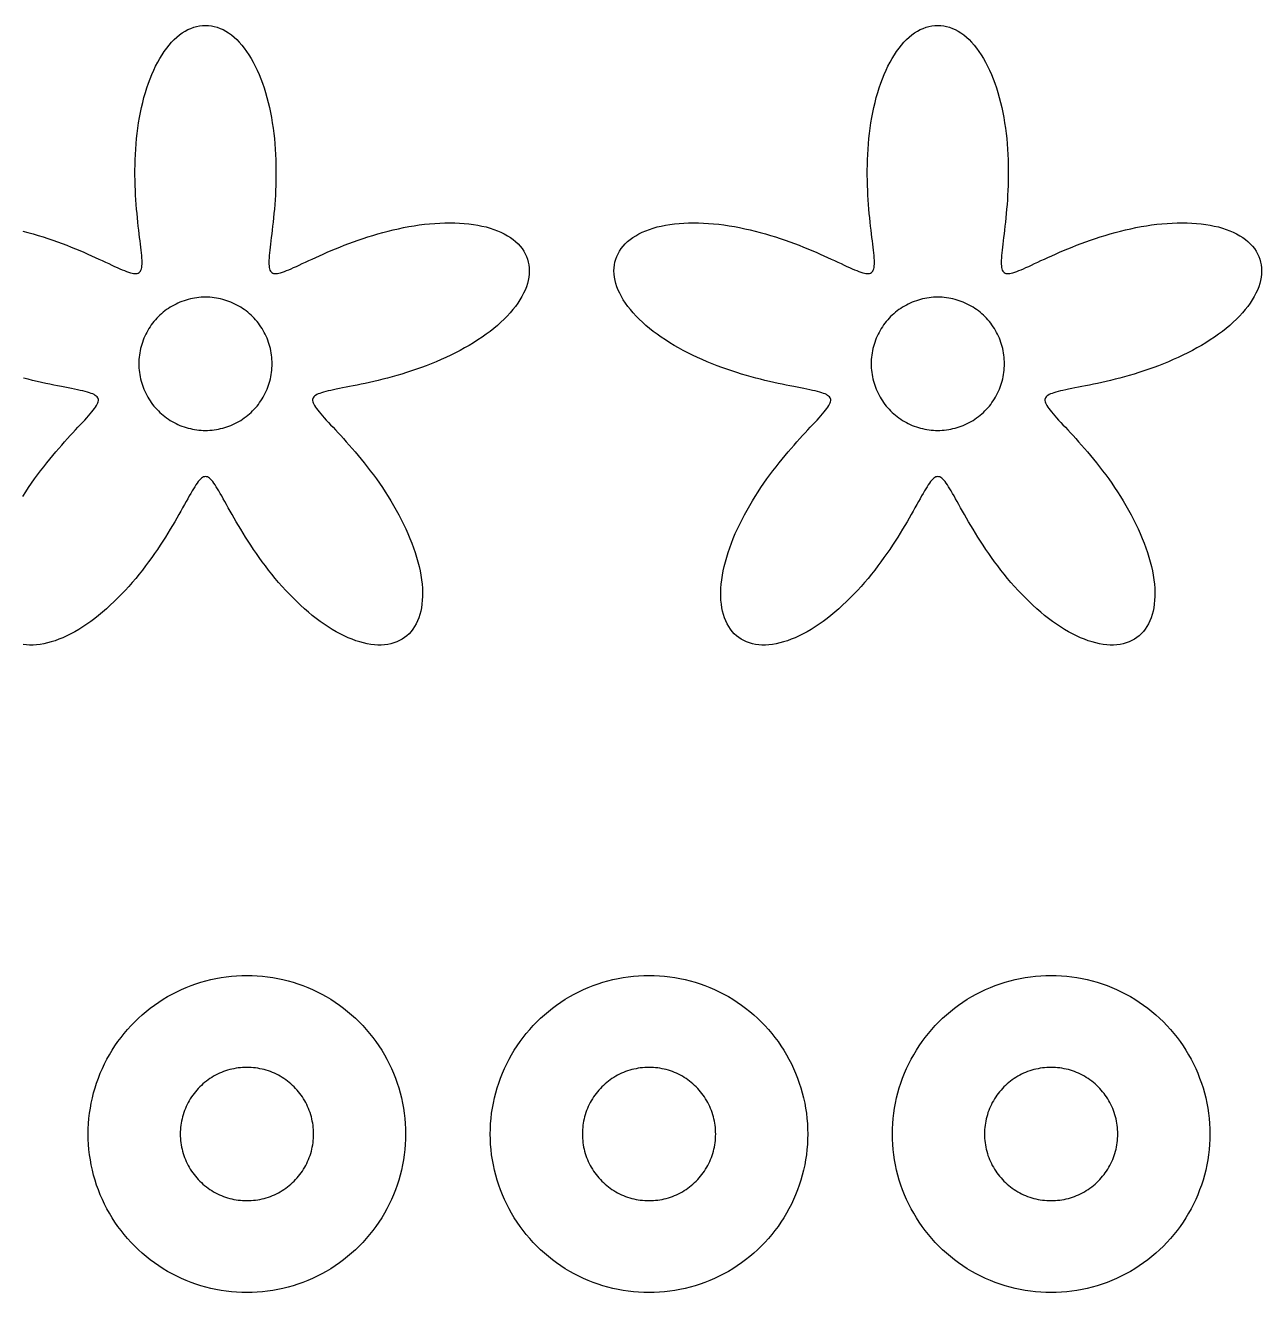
# Model space of a CAD drawing. Header units: millimetres. Extents: x 0 to 471, y 12 to 280.
# Drawn here: x 92 to 150.4, y 11.6 to 71.5 of the extents above; entities that cross this region are included whole.
import ezdxf

# ---------------------------------------------------------------- set-up
doc = ezdxf.new("R2010")
doc.units = ezdxf.units.MM
doc.layers.add('CUT', color=1, linetype='Continuous')

msp = doc.modelspace()

# ---------------------------------------------------------------- linework, layer by layer
at = {"layer": 'CUT'}
for points in [[(91.911, 61.813), (92.153, 61.75), (92.393, 61.683), (92.631, 61.613), (92.865, 61.54), (93.097, 61.465), (93.324, 61.388), (93.548, 61.308), (93.767, 61.227), (93.982, 61.145), (94.192, 61.063), (94.396, 60.98), (94.596, 60.897), (94.789, 60.814), (94.977, 60.732), (95.159, 60.651), (95.334, 60.572), (95.503, 60.494), (95.665, 60.419), (95.821, 60.347), (95.969, 60.278), (96.111, 60.212), (96.246, 60.149), (96.374, 60.091), (96.494, 60.038), (96.608, 59.989), (96.714, 59.946), (96.814, 59.908), (96.906, 59.875), (96.992, 59.849), (97.07, 59.83), (97.142, 59.816), (97.208, 59.81), (97.266, 59.811), (97.319, 59.819), (97.366, 59.835), (97.406, 59.858), (97.441, 59.89), (97.47, 59.929), (97.494, 59.976), (97.513, 60.032), (97.527, 60.096), (97.537, 60.169), (97.543, 60.25), (97.544, 60.339), (97.542, 60.437), (97.537, 60.543), (97.528, 60.658), (97.517, 60.781), (97.503, 60.912), (97.488, 61.052), (97.47, 61.199), (97.451, 61.354), (97.431, 61.517), (97.41, 61.687), (97.389, 61.865), (97.368, 62.049), (97.347, 62.241), (97.326, 62.438), (97.306, 62.642), (97.287, 62.852), (97.27, 63.067), (97.254, 63.287), (97.24, 63.513), (97.228, 63.742), (97.219, 63.976), (97.213, 64.213), (97.21, 64.453), (97.209, 64.697), (97.213, 64.942), (97.22, 65.19), (97.23, 65.438), (97.245, 65.688), (97.263, 65.938), (97.286, 66.189), (97.314, 66.438), (97.346, 66.687), (97.382, 66.935), (97.423, 67.18), (97.469, 67.423), (97.519, 67.663), (97.574, 67.9), (97.634, 68.133), (97.699, 68.362), (97.769, 68.585), (97.843, 68.804), (97.922, 69.017), (98.005, 69.224), (98.093, 69.424), (98.186, 69.618), (98.282, 69.804), (98.383, 69.982), (98.488, 70.152), (98.596, 70.314), (98.709, 70.467), (98.824, 70.611), (98.943, 70.745), (99.065, 70.87), (99.19, 70.985), (99.317, 71.089), (99.447, 71.184), (99.579, 71.267), (99.713, 71.34), (99.849, 71.402), (99.985, 71.453), (100.123, 71.492), (100.262, 71.521), (100.401, 71.538), (100.541, 71.544), (100.681, 71.538), (100.82, 71.521), (100.959, 71.492), (101.096, 71.453), (101.233, 71.402), (101.369, 71.34), (101.503, 71.267), (101.635, 71.184), (101.764, 71.089), (101.892, 70.985), (102.017, 70.87), (102.139, 70.745), (102.258, 70.611), (102.373, 70.467), (102.485, 70.314), (102.594, 70.152), (102.699, 69.982), (102.8, 69.804), (102.896, 69.618), (102.988, 69.424), (103.076, 69.224), (103.16, 69.017), (103.239, 68.804), (103.313, 68.585), (103.383, 68.362), (103.447, 68.133), (103.507, 67.9), (103.563, 67.663), (103.613, 67.423), (103.659, 67.18), (103.7, 66.935), (103.736, 66.687), (103.768, 66.438), (103.795, 66.189), (103.818, 65.938), (103.837, 65.688), (103.852, 65.438), (103.862, 65.19), (103.869, 64.942), (103.872, 64.697), (103.872, 64.453), (103.869, 64.213), (103.862, 63.976), (103.853, 63.742), (103.842, 63.513), (103.828, 63.287), (103.812, 63.067), (103.795, 62.852), (103.776, 62.642), (103.756, 62.438), (103.735, 62.241), (103.714, 62.049), (103.693, 61.865), (103.671, 61.687), (103.651, 61.517), (103.631, 61.354), (103.612, 61.199), (103.594, 61.052), (103.578, 60.912), (103.565, 60.781), (103.554, 60.658), (103.545, 60.543), (103.54, 60.437), (103.538, 60.339), (103.539, 60.25), (103.545, 60.169), (103.554, 60.096), (103.569, 60.032), (103.588, 59.976), (103.612, 59.929), (103.641, 59.89), (103.676, 59.858), (103.716, 59.835), (103.763, 59.819), (103.815, 59.811), (103.874, 59.81), (103.94, 59.816), (104.012, 59.83), (104.09, 59.849), (104.176, 59.875), (104.268, 59.908), (104.368, 59.946), (104.474, 59.989), (104.588, 60.038), (104.708, 60.091), (104.836, 60.149), (104.971, 60.212), (105.113, 60.278), (105.261, 60.347), (105.417, 60.419), (105.579, 60.494), (105.748, 60.572), (105.923, 60.651), (106.105, 60.732), (106.292, 60.814), (106.486, 60.897), (106.685, 60.98), (106.89, 61.063), (107.1, 61.145), (107.315, 61.227), (107.534, 61.308), (107.758, 61.388), (107.985, 61.465), (108.217, 61.54), (108.451, 61.613), (108.688, 61.683), (108.928, 61.75), (109.17, 61.813), (109.414, 61.873), (109.659, 61.928), (109.905, 61.979), (110.152, 62.026), (110.398, 62.068), (110.644, 62.105), (110.89, 62.136), (111.134, 62.163), (111.376, 62.183), (111.616, 62.198), (111.854, 62.207), (112.088, 62.21), (112.319, 62.207), (112.546, 62.198), (112.768, 62.182), (112.986, 62.161), (113.198, 62.133), (113.405, 62.098), (113.606, 62.057), (113.8, 62.01), (113.988, 61.957), (114.168, 61.898), (114.34, 61.832), (114.505, 61.761), (114.661, 61.683), (114.809, 61.6), (114.948, 61.511), (115.078, 61.417), (115.198, 61.317), (115.309, 61.212), (115.409, 61.103), (115.5, 60.988), (115.58, 60.869), (115.65, 60.746), (115.709, 60.619), (115.758, 60.488), (115.796, 60.353), (115.822, 60.216), (115.838, 60.075), (115.843, 59.931), (115.837, 59.786), (115.82, 59.638), (115.792, 59.488), (115.754, 59.336), (115.704, 59.184), (115.644, 59.03), (115.573, 58.876), (115.492, 58.722), (115.401, 58.567), (115.3, 58.412), (115.189, 58.258), (115.069, 58.105), (114.94, 57.953), (114.801, 57.802), (114.654, 57.653), (114.499, 57.505), (114.335, 57.36), (114.164, 57.216), (113.986, 57.075), (113.801, 56.937), (113.61, 56.802), (113.412, 56.67), (113.209, 56.541), (113.001, 56.415), (112.788, 56.293), (112.571, 56.174), (112.351, 56.059), (112.127, 55.948), (111.9, 55.841), (111.671, 55.738), (111.44, 55.639), (111.208, 55.544), (110.975, 55.452), (110.975, 55.452), (110.741, 55.365), (110.508, 55.283), (110.276, 55.204), (110.044, 55.129), (109.815, 55.058), (109.587, 54.99), (109.362, 54.927), (109.14, 54.867), (108.922, 54.81), (108.707, 54.757), (108.497, 54.707), (108.292, 54.66), (108.092, 54.616), (107.897, 54.575), (107.709, 54.536), (107.527, 54.499), (107.351, 54.465), (107.183, 54.432), (107.022, 54.401), (106.869, 54.371), (106.723, 54.342), (106.586, 54.314), (106.457, 54.286), (106.336, 54.259), (106.224, 54.231), (106.122, 54.204), (106.028, 54.175), (105.943, 54.146), (105.868, 54.116), (105.802, 54.084), (105.746, 54.051), (105.698, 54.016), (105.661, 53.978), (105.632, 53.938), (105.613, 53.895), (105.603, 53.85), (105.603, 53.801), (105.611, 53.748), (105.629, 53.692), (105.655, 53.631), (105.69, 53.567), (105.733, 53.498), (105.784, 53.425), (105.843, 53.347), (105.91, 53.264), (105.985, 53.177), (106.066, 53.084), (106.154, 52.985), (106.249, 52.882), (106.349, 52.773), (106.456, 52.659), (106.568, 52.539), (106.685, 52.413), (106.806, 52.282), (106.932, 52.145), (107.062, 52.003), (107.195, 51.855), (107.331, 51.702), (107.469, 51.544), (107.61, 51.38), (107.752, 51.211), (107.896, 51.037), (108.04, 50.858), (108.185, 50.674), (108.329, 50.486), (108.473, 50.293), (108.616, 50.097), (108.758, 49.896), (108.898, 49.692), (109.035, 49.484), (109.17, 49.274), (109.302, 49.06), (109.431, 48.844), (109.556, 48.626), (109.676, 48.406), (109.792, 48.185), (109.903, 47.962), (110.009, 47.739), (110.109, 47.515), (110.204, 47.291), (110.292, 47.067), (110.374, 46.844), (110.45, 46.622), (110.518, 46.401), (110.579, 46.183), (110.633, 45.966), (110.68, 45.752), (110.719, 45.542), (110.75, 45.334), (110.773, 45.131), (110.789, 44.932), (110.796, 44.737), (110.795, 44.547), (110.786, 44.363), (110.769, 44.184), (110.744, 44.012), (110.71, 43.845), (110.668, 43.686), (110.619, 43.533), (110.561, 43.388), (110.496, 43.25), (110.422, 43.121), (110.342, 42.999), (110.253, 42.886), (110.158, 42.782), (110.055, 42.686), (109.945, 42.599), (109.829, 42.522), (109.707, 42.454), (109.578, 42.395), (109.443, 42.346), (109.302, 42.307), (109.156, 42.277), (109.005, 42.257), (108.849, 42.248), (108.689, 42.247), (108.524, 42.257), (108.356, 42.277), (108.184, 42.306), (108.008, 42.345), (107.83, 42.393), (107.65, 42.451), (107.467, 42.518), (107.282, 42.594), (107.096, 42.679), (106.908, 42.773), (106.72, 42.875), (106.531, 42.985), (106.342, 43.104), (106.153, 43.23), (105.964, 43.363), (105.776, 43.503), (105.589, 43.65), (105.404, 43.803), (105.22, 43.962), (105.038, 44.127), (104.858, 44.297), (104.681, 44.471), (104.506, 44.65), (104.334, 44.832), (104.165, 45.018), (103.999, 45.207), (103.837, 45.399), (103.679, 45.592), (103.524, 45.787), (103.373, 45.984), (103.226, 46.18), (103.083, 46.377), (102.944, 46.574), (102.81, 46.769), (102.68, 46.964), (102.555, 47.156), (102.433, 47.346), (102.317, 47.534), (102.204, 47.718), (102.096, 47.899), (101.993, 48.076), (101.893, 48.248), (101.798, 48.415), (101.707, 48.577), (101.62, 48.733), (101.536, 48.883), (101.457, 49.026), (101.381, 49.163), (101.308, 49.293), (101.239, 49.415), (101.173, 49.529), (101.11, 49.635), (101.049, 49.733), (100.991, 49.822), (100.935, 49.902), (100.882, 49.974), (100.83, 50.036), (100.779, 50.089), (100.73, 50.132), (100.682, 50.166), (100.634, 50.191), (100.588, 50.205), (100.541, 50.21), (100.494, 50.205), (100.447, 50.191), (100.4, 50.166), (100.352, 50.132), (100.303, 50.089), (100.252, 50.036), (100.2, 49.974), (100.146, 49.902), (100.091, 49.822), (100.033, 49.733), (99.972, 49.635), (99.909, 49.529), (99.843, 49.415), (99.773, 49.293), (99.701, 49.163), (99.625, 49.026), (99.546, 48.883), (99.462, 48.733), (99.375, 48.577), (99.284, 48.415), (99.189, 48.248), (99.089, 48.076), (98.986, 47.899), (98.878, 47.718), (98.765, 47.534), (98.648, 47.346), (98.527, 47.156), (98.402, 46.964), (98.272, 46.769), (98.137, 46.574), (97.999, 46.377), (97.856, 46.18), (97.709, 45.984), (97.558, 45.787), (97.403, 45.592), (97.245, 45.399), (97.083, 45.207), (96.917, 45.018), (96.748, 44.832), (96.576, 44.65), (96.401, 44.471), (96.224, 44.297), (96.044, 44.127), (95.862, 43.962), (95.678, 43.803), (95.492, 43.65), (95.306, 43.503), (95.118, 43.363), (94.929, 43.23), (94.74, 43.104), (94.551, 42.985), (94.362, 42.875), (94.174, 42.773), (93.986, 42.679), (93.8, 42.594), (93.615, 42.518), (93.432, 42.451), (93.252, 42.393), (93.073, 42.345), (92.898, 42.306), (92.726, 42.277), (92.558, 42.257), (92.393, 42.247), (92.233, 42.248), (92.077, 42.257), (91.926, 42.277)], [(91.911, 49.274), (92.046, 49.484), (92.184, 49.692), (92.324, 49.896), (92.466, 50.097), (92.609, 50.293), (92.753, 50.486), (92.897, 50.674), (93.042, 50.858), (93.186, 51.037), (93.33, 51.211), (93.472, 51.38), (93.613, 51.544), (93.751, 51.702), (93.887, 51.855), (94.02, 52.003), (94.15, 52.145), (94.276, 52.282), (94.397, 52.413), (94.514, 52.539), (94.626, 52.659), (94.732, 52.773), (94.833, 52.882), (94.928, 52.985), (95.016, 53.084), (95.097, 53.177), (95.172, 53.264), (95.239, 53.347), (95.298, 53.425), (95.349, 53.498), (95.392, 53.567), (95.427, 53.631), (95.453, 53.692), (95.471, 53.748), (95.479, 53.801), (95.478, 53.85), (95.469, 53.895), (95.45, 53.938), (95.421, 53.978), (95.383, 54.016), (95.336, 54.051), (95.28, 54.084), (95.214, 54.116), (95.138, 54.146), (95.054, 54.175), (94.96, 54.204), (94.857, 54.231), (94.746, 54.259), (94.625, 54.286), (94.496, 54.314), (94.359, 54.342), (94.213, 54.371), (94.06, 54.401), (93.899, 54.432), (93.73, 54.465), (93.555, 54.499), (93.373, 54.536), (93.184, 54.575), (92.99, 54.616), (92.79, 54.66), (92.585, 54.707), (92.375, 54.757), (92.16, 54.81), (91.942, 54.867)]]:
    msp.add_lwpolyline(points, dxfattribs=at)
for points in [[(145.579, 55.452), (145.346, 55.365), (145.113, 55.283), (144.88, 55.204), (144.649, 55.129), (144.419, 55.058), (144.192, 54.99), (143.967, 54.927), (143.745, 54.867), (143.526, 54.81), (143.312, 54.757), (143.102, 54.707), (142.896, 54.66), (142.696, 54.616), (142.502, 54.575), (142.314, 54.536), (142.131, 54.499), (141.956, 54.465), (141.788, 54.432), (141.627, 54.401), (141.473, 54.371), (141.328, 54.342), (141.19, 54.314), (141.061, 54.286), (140.941, 54.259), (140.829, 54.231), (140.726, 54.204), (140.633, 54.175), (140.548, 54.146), (140.473, 54.116), (140.407, 54.084), (140.35, 54.051), (140.303, 54.016), (140.265, 53.978), (140.237, 53.938), (140.218, 53.895), (140.208, 53.85), (140.207, 53.801), (140.216, 53.748), (140.233, 53.692), (140.26, 53.631), (140.294, 53.567), (140.337, 53.498), (140.389, 53.425), (140.448, 53.347), (140.515, 53.264), (140.589, 53.177), (140.671, 53.084), (140.759, 52.985), (140.853, 52.882), (140.954, 52.773), (141.061, 52.659), (141.172, 52.539), (141.289, 52.413), (141.411, 52.282), (141.537, 52.145), (141.666, 52.003), (141.799, 51.855), (141.935, 51.702), (142.074, 51.544), (142.214, 51.38), (142.357, 51.211), (142.5, 51.037), (142.644, 50.858), (142.789, 50.674), (142.934, 50.486), (143.078, 50.293), (143.221, 50.097), (143.363, 49.896), (143.502, 49.692), (143.64, 49.484), (143.775, 49.274), (143.907, 49.06), (144.036, 48.844), (144.16, 48.626), (144.281, 48.406), (144.397, 48.185), (144.508, 47.962), (144.614, 47.739), (144.714, 47.515), (144.809, 47.291), (144.897, 47.067), (144.979, 46.844), (145.054, 46.622), (145.123, 46.401), (145.184, 46.183), (145.238, 45.966), (145.285, 45.752), (145.323, 45.542), (145.355, 45.334), (145.378, 45.131), (145.393, 44.932), (145.401, 44.737), (145.4, 44.547), (145.391, 44.363), (145.374, 44.184), (145.348, 44.012), (145.315, 43.845), (145.273, 43.686), (145.223, 43.533), (145.166, 43.388), (145.1, 43.25), (145.027, 43.121), (144.946, 42.999), (144.858, 42.886), (144.762, 42.782), (144.66, 42.686), (144.55, 42.599), (144.434, 42.522), (144.311, 42.454), (144.182, 42.395), (144.047, 42.346), (143.907, 42.307), (143.761, 42.277), (143.61, 42.257), (143.454, 42.248), (143.293, 42.247), (143.129, 42.257), (142.96, 42.277), (142.788, 42.306), (142.613, 42.345), (142.435, 42.393), (142.254, 42.451), (142.071, 42.518), (141.887, 42.594), (141.7, 42.679), (141.513, 42.773), (141.324, 42.875), (141.135, 42.985), (140.946, 43.104), (140.757, 43.23), (140.569, 43.363), (140.381, 43.503), (140.194, 43.65), (140.009, 43.803), (139.825, 43.962), (139.643, 44.127), (139.463, 44.297), (139.285, 44.471), (139.111, 44.65), (138.939, 44.832), (138.77, 45.018), (138.604, 45.207), (138.442, 45.399), (138.283, 45.592), (138.128, 45.787), (137.977, 45.984), (137.83, 46.18), (137.688, 46.377), (137.549, 46.574), (137.415, 46.769), (137.285, 46.964), (137.159, 47.156), (137.038, 47.346), (136.921, 47.534), (136.809, 47.718), (136.701, 47.899), (136.597, 48.076), (136.498, 48.248), (136.402, 48.415), (136.311, 48.577), (136.224, 48.733), (136.141, 48.883), (136.061, 49.026), (135.986, 49.163), (135.913, 49.293), (135.844, 49.415), (135.778, 49.529), (135.714, 49.635), (135.654, 49.733), (135.596, 49.822), (135.54, 49.902), (135.486, 49.974), (135.434, 50.036), (135.384, 50.089), (135.334, 50.132), (135.286, 50.166), (135.239, 50.191), (135.192, 50.205), (135.146, 50.21), (135.099, 50.205), (135.052, 50.191), (135.005, 50.166), (134.957, 50.132), (134.907, 50.089), (134.857, 50.036), (134.805, 49.974), (134.751, 49.902), (134.695, 49.822), (134.637, 49.733), (134.577, 49.635), (134.513, 49.529), (134.447, 49.415), (134.378, 49.293), (134.306, 49.163), (134.23, 49.026), (134.15, 48.883), (134.067, 48.733), (133.98, 48.577), (133.889, 48.415), (133.793, 48.248), (133.694, 48.076), (133.59, 47.899), (133.482, 47.718), (133.37, 47.534), (133.253, 47.346), (133.132, 47.156), (133.006, 46.964), (132.876, 46.769), (132.742, 46.574), (132.603, 46.377), (132.461, 46.18), (132.314, 45.984), (132.163, 45.787), (132.008, 45.592), (131.849, 45.399), (131.687, 45.207), (131.521, 45.018), (131.353, 44.832), (131.181, 44.65), (131.006, 44.471), (130.828, 44.297), (130.648, 44.127), (130.466, 43.962), (130.283, 43.803), (130.097, 43.65), (129.91, 43.503), (129.722, 43.363), (129.534, 43.23), (129.345, 43.104), (129.156, 42.985), (128.967, 42.875), (128.778, 42.773), (128.591, 42.679), (128.405, 42.594), (128.22, 42.518), (128.037, 42.451), (127.856, 42.393), (127.678, 42.345), (127.503, 42.306), (127.331, 42.277), (127.162, 42.257), (126.998, 42.247), (126.837, 42.248), (126.681, 42.257), (126.53, 42.277), (126.384, 42.307), (126.244, 42.346), (126.109, 42.395), (125.98, 42.454), (125.857, 42.522), (125.741, 42.599), (125.631, 42.686), (125.529, 42.782), (125.433, 42.886), (125.345, 42.999), (125.264, 43.121), (125.191, 43.25), (125.125, 43.388), (125.068, 43.533), (125.018, 43.686), (124.976, 43.845), (124.943, 44.012), (124.918, 44.184), (124.9, 44.363), (124.891, 44.547), (124.891, 44.737), (124.898, 44.932), (124.913, 45.131), (124.936, 45.334), (124.968, 45.542), (125.007, 45.752), (125.053, 45.966), (125.107, 46.183), (125.169, 46.401), (125.237, 46.622), (125.312, 46.844), (125.394, 47.067), (125.483, 47.291), (125.577, 47.515), (125.677, 47.739), (125.783, 47.962), (125.894, 48.185), (126.01, 48.406), (126.131, 48.626), (126.256, 48.844), (126.384, 49.06), (126.516, 49.274), (126.651, 49.484), (126.789, 49.692), (126.929, 49.896), (127.07, 50.097), (127.213, 50.293), (127.357, 50.486), (127.502, 50.674), (127.647, 50.858), (127.791, 51.037), (127.934, 51.211), (128.077, 51.38), (128.217, 51.544), (128.356, 51.702), (128.492, 51.855), (128.625, 52.003), (128.754, 52.145), (128.88, 52.282), (129.002, 52.413), (129.119, 52.539), (129.23, 52.659), (129.337, 52.773), (129.438, 52.882), (129.532, 52.985), (129.621, 53.084), (129.702, 53.177), (129.776, 53.264), (129.843, 53.347), (129.902, 53.425), (129.954, 53.498), (129.997, 53.567), (130.032, 53.631), (130.058, 53.692), (130.075, 53.748), (130.084, 53.801), (130.083, 53.85), (130.073, 53.895), (130.054, 53.938), (130.026, 53.978), (129.988, 54.016), (129.941, 54.051), (129.884, 54.084), (129.818, 54.116), (129.743, 54.146), (129.659, 54.175), (129.565, 54.204), (129.462, 54.231), (129.35, 54.259), (129.23, 54.286), (129.101, 54.314), (128.963, 54.342), (128.818, 54.371), (128.664, 54.401), (128.503, 54.432), (128.335, 54.465), (128.16, 54.499), (127.978, 54.536), (127.789, 54.575), (127.595, 54.616), (127.395, 54.66), (127.189, 54.707), (126.979, 54.757), (126.765, 54.81), (126.546, 54.867), (126.325, 54.927), (126.1, 54.99), (125.872, 55.058), (125.642, 55.129), (125.411, 55.204), (125.178, 55.283), (124.945, 55.365), (124.712, 55.452), (124.479, 55.544), (124.247, 55.639), (124.016, 55.738), (123.787, 55.841), (123.56, 55.948), (123.336, 56.059), (123.115, 56.174), (122.898, 56.293), (122.685, 56.415), (122.477, 56.541), (122.274, 56.67), (122.077, 56.802), (121.885, 56.937), (121.7, 57.075), (121.522, 57.216), (121.351, 57.36), (121.188, 57.505), (121.032, 57.653), (120.885, 57.802), (120.747, 57.953), (120.617, 58.105), (120.497, 58.258), (120.386, 58.412), (120.285, 58.567), (120.194, 58.722), (120.113, 58.876), (120.042, 59.03), (119.982, 59.184), (119.933, 59.336), (119.894, 59.488), (119.866, 59.638), (119.849, 59.786), (119.843, 59.931), (119.848, 60.075), (119.864, 60.216), (119.891, 60.353), (119.929, 60.488), (119.977, 60.619), (120.036, 60.746), (120.106, 60.869), (120.187, 60.988), (120.277, 61.103), (120.378, 61.212), (120.489, 61.317), (120.609, 61.417), (120.739, 61.511), (120.877, 61.6), (121.025, 61.683), (121.182, 61.761), (121.346, 61.832), (121.519, 61.898), (121.699, 61.957), (121.886, 62.01), (122.081, 62.057), (122.281, 62.098), (122.488, 62.133), (122.701, 62.161), (122.918, 62.182), (123.141, 62.198), (123.368, 62.207), (123.599, 62.21), (123.833, 62.207), (124.07, 62.198), (124.31, 62.183), (124.553, 62.163), (124.797, 62.136), (125.042, 62.105), (125.288, 62.068), (125.535, 62.026), (125.781, 61.979), (126.027, 61.928), (126.272, 61.873), (126.516, 61.813), (126.758, 61.75), (126.998, 61.683), (127.235, 61.613), (127.47, 61.54), (127.701, 61.465), (127.929, 61.388), (128.152, 61.308), (128.372, 61.227), (128.587, 61.145), (128.796, 61.063), (129.001, 60.98), (129.2, 60.897), (129.394, 60.814), (129.582, 60.732), (129.763, 60.651), (129.939, 60.572), (130.107, 60.494), (130.27, 60.419), (130.425, 60.347), (130.574, 60.278), (130.716, 60.212), (130.85, 60.149), (130.978, 60.091), (131.099, 60.038), (131.212, 59.989), (131.319, 59.946), (131.418, 59.908), (131.511, 59.875), (131.596, 59.849), (131.675, 59.83), (131.747, 59.816), (131.812, 59.81), (131.871, 59.811), (131.924, 59.819), (131.97, 59.835), (132.011, 59.858), (132.046, 59.89), (132.075, 59.929), (132.099, 59.976), (132.118, 60.032), (132.132, 60.096), (132.142, 60.169), (132.147, 60.25), (132.149, 60.339), (132.147, 60.437), (132.141, 60.543), (132.133, 60.658), (132.122, 60.781), (132.108, 60.912), (132.092, 61.052), (132.075, 61.199), (132.056, 61.354), (132.036, 61.517), (132.015, 61.687), (131.994, 61.865), (131.972, 62.049), (131.951, 62.241), (131.93, 62.438), (131.91, 62.642), (131.892, 62.852), (131.874, 63.067), (131.858, 63.287), (131.845, 63.513), (131.833, 63.742), (131.824, 63.976), (131.818, 64.213), (131.814, 64.453), (131.814, 64.697), (131.817, 64.942), (131.824, 65.19), (131.835, 65.438), (131.849, 65.688), (131.868, 65.938), (131.891, 66.189), (131.918, 66.438), (131.95, 66.687), (131.987, 66.935), (132.028, 67.18), (132.073, 67.423), (132.124, 67.663), (132.179, 67.9), (132.239, 68.133), (132.304, 68.362), (132.373, 68.585), (132.448, 68.804), (132.527, 69.017), (132.61, 69.224), (132.698, 69.424), (132.79, 69.618), (132.887, 69.804), (132.988, 69.982), (133.092, 70.152), (133.201, 70.314), (133.313, 70.467), (133.429, 70.611), (133.548, 70.745), (133.67, 70.87), (133.795, 70.985), (133.922, 71.089), (134.052, 71.184), (134.184, 71.267), (134.318, 71.34), (134.453, 71.402), (134.59, 71.453), (134.728, 71.492), (134.867, 71.521), (135.006, 71.538), (135.146, 71.544), (135.285, 71.538), (135.424, 71.521), (135.563, 71.492), (135.701, 71.453), (135.838, 71.402), (135.973, 71.34), (136.107, 71.267), (136.239, 71.184), (136.369, 71.089), (136.496, 70.985), (136.621, 70.87), (136.743, 70.745), (136.862, 70.611), (136.978, 70.467), (137.09, 70.314), (137.199, 70.152), (137.303, 69.982), (137.404, 69.804), (137.501, 69.618), (137.593, 69.424), (137.681, 69.224), (137.765, 69.017), (137.843, 68.804), (137.918, 68.585), (137.987, 68.362), (138.052, 68.133), (138.112, 67.9), (138.167, 67.663), (138.218, 67.423), (138.264, 67.18), (138.305, 66.935), (138.341, 66.687), (138.373, 66.438), (138.4, 66.189), (138.423, 65.938), (138.442, 65.688), (138.456, 65.438), (138.467, 65.19), (138.474, 64.942), (138.477, 64.697), (138.477, 64.453), (138.473, 64.213), (138.467, 63.976), (138.458, 63.742), (138.446, 63.513), (138.433, 63.287), (138.417, 63.067), (138.399, 62.852), (138.381, 62.642), (138.361, 62.438), (138.34, 62.241), (138.319, 62.049), (138.297, 61.865), (138.276, 61.687), (138.255, 61.517), (138.235, 61.354), (138.216, 61.199), (138.199, 61.052), (138.183, 60.912), (138.169, 60.781), (138.158, 60.658), (138.15, 60.543), (138.144, 60.437), (138.142, 60.339), (138.144, 60.25), (138.149, 60.169), (138.159, 60.096), (138.173, 60.032), (138.192, 59.976), (138.216, 59.929), (138.246, 59.89), (138.28, 59.858), (138.321, 59.835), (138.367, 59.819), (138.42, 59.811), (138.479, 59.81), (138.544, 59.816), (138.616, 59.83), (138.695, 59.849), (138.78, 59.875), (138.873, 59.908), (138.972, 59.946), (139.079, 59.989), (139.192, 60.038), (139.313, 60.091), (139.441, 60.149), (139.575, 60.212), (139.717, 60.278), (139.866, 60.347), (140.021, 60.419), (140.184, 60.494), (140.352, 60.572), (140.528, 60.651), (140.709, 60.732), (140.897, 60.814), (141.091, 60.897), (141.29, 60.98), (141.495, 61.063), (141.705, 61.145), (141.919, 61.227), (142.139, 61.308), (142.362, 61.388), (142.59, 61.465), (142.821, 61.54), (143.056, 61.613), (143.293, 61.683), (143.533, 61.75), (143.775, 61.813), (144.019, 61.873), (144.264, 61.928), (144.51, 61.979), (144.756, 62.026), (145.003, 62.068), (145.249, 62.105), (145.494, 62.136), (145.738, 62.163), (145.981, 62.183), (146.221, 62.198), (146.458, 62.207), (146.693, 62.21), (146.923, 62.207), (147.15, 62.198), (147.373, 62.182), (147.591, 62.161), (147.803, 62.133), (148.01, 62.098), (148.211, 62.057), (148.405, 62.01), (148.592, 61.957), (148.772, 61.898), (148.945, 61.832), (149.11, 61.761), (149.266, 61.683), (149.414, 61.6), (149.553, 61.511), (149.682, 61.417), (149.803, 61.317), (149.913, 61.212), (150.014, 61.103), (150.104, 60.988), (150.185, 60.869), (150.255, 60.746), (150.314, 60.619), (150.362, 60.488), (150.4, 60.353), (150.427, 60.216), (150.443, 60.075), (150.448, 59.931), (150.442, 59.786), (150.425, 59.638), (150.397, 59.488), (150.358, 59.336), (150.309, 59.184), (150.249, 59.03), (150.178, 58.876), (150.097, 58.722), (150.006, 58.567), (149.905, 58.412), (149.794, 58.258), (149.674, 58.105), (149.544, 57.953), (149.406, 57.802), (149.259, 57.653), (149.103, 57.505), (148.94, 57.36), (148.769, 57.216), (148.591, 57.075), (148.406, 56.937), (148.214, 56.802), (148.017, 56.67), (147.814, 56.541), (147.606, 56.415), (147.393, 56.293), (147.176, 56.174), (146.955, 56.059), (146.731, 55.948), (146.504, 55.841), (146.275, 55.738), (146.044, 55.639), (145.812, 55.544), (145.579, 55.452)], [(103.689, 55.647), (103.684, 55.75), (103.676, 55.852), (103.664, 55.955), (103.649, 56.057), (103.63, 56.158), (103.609, 56.259), (103.584, 56.359), (103.555, 56.458), (103.524, 56.556), (103.489, 56.653), (103.451, 56.749), (103.41, 56.844), (103.366, 56.937), (103.319, 57.028), (103.269, 57.119), (103.216, 57.207), (103.16, 57.294), (103.101, 57.378), (103.04, 57.461), (102.976, 57.542), (102.909, 57.62), (102.84, 57.697), (102.768, 57.771), (102.694, 57.843), (102.618, 57.912), (102.539, 57.979), (102.459, 58.043), (102.376, 58.104), (102.291, 58.163), (102.204, 58.219), (102.116, 58.272), (102.026, 58.322), (101.934, 58.369), (101.841, 58.413), (101.746, 58.454), (101.651, 58.492), (101.553, 58.526), (101.455, 58.558), (101.356, 58.586), (101.256, 58.611), (101.155, 58.633), (101.054, 58.651), (100.952, 58.667), (100.85, 58.678), (100.747, 58.687), (100.644, 58.692), (100.541, 58.694), (100.438, 58.692), (100.335, 58.687), (100.232, 58.678), (100.13, 58.667), (100.028, 58.651), (99.926, 58.633), (99.826, 58.611), (99.726, 58.586), (99.627, 58.558), (99.528, 58.526), (99.431, 58.492), (99.335, 58.454), (99.241, 58.413), (99.148, 58.369), (99.056, 58.322), (98.966, 58.272), (98.878, 58.219), (98.791, 58.163), (98.706, 58.104), (98.623, 58.043), (98.543, 57.979), (98.464, 57.912), (98.388, 57.843), (98.314, 57.771), (98.242, 57.697), (98.173, 57.62), (98.106, 57.542), (98.042, 57.461), (97.98, 57.378), (97.922, 57.294), (97.866, 57.207), (97.813, 57.119), (97.763, 57.028), (97.716, 56.937), (97.672, 56.844), (97.631, 56.749), (97.593, 56.653), (97.558, 56.556), (97.527, 56.458), (97.498, 56.359), (97.473, 56.259), (97.451, 56.158), (97.433, 56.057), (97.418, 55.955), (97.406, 55.852), (97.398, 55.75), (97.393, 55.647), (97.391, 55.544), (97.393, 55.44), (97.398, 55.338), (97.406, 55.235), (97.418, 55.132), (97.433, 55.03), (97.451, 54.929), (97.473, 54.828), (97.498, 54.728), (97.527, 54.629), (97.558, 54.531), (97.593, 54.434), (97.631, 54.338), (97.672, 54.243), (97.716, 54.15), (97.763, 54.059), (97.813, 53.969), (97.866, 53.88), (97.922, 53.793), (97.98, 53.709), (98.042, 53.626), (98.106, 53.545), (98.173, 53.467), (98.242, 53.39), (98.314, 53.316), (98.388, 53.244), (98.464, 53.175), (98.543, 53.109), (98.623, 53.044), (98.706, 52.983), (98.791, 52.924), (98.878, 52.869), (98.966, 52.816), (99.056, 52.765), (99.148, 52.718), (99.241, 52.674), (99.335, 52.633), (99.431, 52.595), (99.528, 52.561), (99.627, 52.529), (99.726, 52.501), (99.826, 52.476), (99.926, 52.454), (100.028, 52.436), (100.13, 52.42), (100.232, 52.409), (100.335, 52.4), (100.438, 52.395), (100.541, 52.394), (100.644, 52.395), (100.747, 52.4), (100.85, 52.409), (100.952, 52.42), (101.054, 52.436), (101.155, 52.454), (101.256, 52.476), (101.356, 52.501), (101.455, 52.529), (101.553, 52.561), (101.651, 52.595), (101.746, 52.633), (101.841, 52.674), (101.934, 52.718), (102.026, 52.765), (102.116, 52.816), (102.204, 52.869), (102.291, 52.924), (102.376, 52.983), (102.459, 53.044), (102.539, 53.109), (102.618, 53.175), (102.694, 53.244), (102.768, 53.316), (102.84, 53.39), (102.909, 53.467), (102.976, 53.545), (103.04, 53.626), (103.101, 53.709), (103.16, 53.793), (103.216, 53.88), (103.269, 53.969), (103.319, 54.059), (103.366, 54.15), (103.41, 54.243), (103.451, 54.338), (103.489, 54.434), (103.524, 54.531), (103.555, 54.629), (103.584, 54.728), (103.609, 54.828), (103.63, 54.929), (103.649, 55.03), (103.664, 55.132), (103.676, 55.235), (103.684, 55.338), (103.689, 55.44), (103.691, 55.544), (103.689, 55.647)], [(138.294, 55.647), (138.289, 55.75), (138.28, 55.852), (138.269, 55.955), (138.253, 56.057), (138.235, 56.158), (138.213, 56.259), (138.188, 56.359), (138.16, 56.458), (138.128, 56.556), (138.094, 56.653), (138.056, 56.749), (138.015, 56.844), (137.971, 56.937), (137.924, 57.028), (137.874, 57.119), (137.821, 57.207), (137.765, 57.294), (137.706, 57.378), (137.645, 57.461), (137.581, 57.542), (137.514, 57.62), (137.445, 57.697), (137.373, 57.771), (137.299, 57.843), (137.222, 57.912), (137.144, 57.979), (137.063, 58.043), (136.98, 58.104), (136.896, 58.163), (136.809, 58.219), (136.721, 58.272), (136.63, 58.322), (136.539, 58.369), (136.446, 58.413), (136.351, 58.454), (136.255, 58.492), (136.158, 58.526), (136.06, 58.558), (135.961, 58.586), (135.861, 58.611), (135.76, 58.633), (135.659, 58.651), (135.557, 58.667), (135.454, 58.678), (135.352, 58.687), (135.249, 58.692), (135.146, 58.694), (135.042, 58.692), (134.94, 58.687), (134.837, 58.678), (134.734, 58.667), (134.632, 58.651), (134.531, 58.633), (134.43, 58.611), (134.33, 58.586), (134.231, 58.558), (134.133, 58.526), (134.036, 58.492), (133.94, 58.454), (133.846, 58.413), (133.752, 58.369), (133.661, 58.322), (133.571, 58.272), (133.482, 58.219), (133.395, 58.163), (133.311, 58.104), (133.228, 58.043), (133.147, 57.979), (133.069, 57.912), (132.992, 57.843), (132.918, 57.771), (132.846, 57.697), (132.777, 57.62), (132.711, 57.542), (132.646, 57.461), (132.585, 57.378), (132.526, 57.294), (132.471, 57.207), (132.418, 57.119), (132.367, 57.028), (132.32, 56.937), (132.276, 56.844), (132.235, 56.749), (132.197, 56.653), (132.163, 56.556), (132.131, 56.458), (132.103, 56.359), (132.078, 56.259), (132.056, 56.158), (132.038, 56.057), (132.022, 55.955), (132.011, 55.852), (132.002, 55.75), (131.997, 55.647), (131.996, 55.544), (131.997, 55.44), (132.002, 55.338), (132.011, 55.235), (132.022, 55.132), (132.038, 55.03), (132.056, 54.929), (132.078, 54.828), (132.103, 54.728), (132.131, 54.629), (132.163, 54.531), (132.197, 54.434), (132.235, 54.338), (132.276, 54.243), (132.32, 54.15), (132.367, 54.059), (132.418, 53.969), (132.471, 53.88), (132.526, 53.793), (132.585, 53.709), (132.646, 53.626), (132.711, 53.545), (132.777, 53.467), (132.846, 53.39), (132.918, 53.316), (132.992, 53.244), (133.069, 53.175), (133.147, 53.109), (133.228, 53.044), (133.311, 52.983), (133.395, 52.924), (133.482, 52.869), (133.571, 52.816), (133.661, 52.765), (133.752, 52.718), (133.846, 52.674), (133.94, 52.633), (134.036, 52.595), (134.133, 52.561), (134.231, 52.529), (134.33, 52.501), (134.43, 52.476), (134.531, 52.454), (134.632, 52.436), (134.734, 52.42), (134.837, 52.409), (134.94, 52.4), (135.042, 52.395), (135.146, 52.394), (135.249, 52.395), (135.352, 52.4), (135.454, 52.409), (135.557, 52.42), (135.659, 52.436), (135.76, 52.454), (135.861, 52.476), (135.961, 52.501), (136.06, 52.529), (136.158, 52.561), (136.255, 52.595), (136.351, 52.633), (136.446, 52.674), (136.539, 52.718), (136.63, 52.765), (136.721, 52.816), (136.809, 52.869), (136.896, 52.924), (136.98, 52.983), (137.063, 53.044), (137.144, 53.109), (137.222, 53.175), (137.299, 53.244), (137.373, 53.316), (137.445, 53.39), (137.514, 53.467), (137.581, 53.545), (137.645, 53.626), (137.706, 53.709), (137.765, 53.793), (137.821, 53.88), (137.874, 53.969), (137.924, 54.059), (137.971, 54.15), (138.015, 54.243), (138.056, 54.338), (138.094, 54.434), (138.128, 54.531), (138.16, 54.629), (138.188, 54.728), (138.213, 54.828), (138.235, 54.929), (138.253, 55.03), (138.269, 55.132), (138.28, 55.235), (138.289, 55.338), (138.294, 55.44), (138.296, 55.544), (138.294, 55.647)], [(109.996, 18.884), (109.984, 18.638), (109.964, 18.394), (109.936, 18.15), (109.9, 17.907), (109.856, 17.666), (109.804, 17.426), (109.744, 17.188), (109.677, 16.952), (109.602, 16.718), (109.519, 16.487), (109.429, 16.259), (109.331, 16.034), (109.227, 15.812), (109.114, 15.593), (108.995, 15.379), (108.869, 15.168), (108.736, 14.962), (108.596, 14.76), (108.45, 14.563), (108.298, 14.371), (108.139, 14.184), (107.974, 14.002), (107.803, 13.826), (107.627, 13.655), (107.445, 13.49), (107.258, 13.331), (107.066, 13.179), (106.869, 13.033), (106.667, 12.893), (106.461, 12.76), (106.25, 12.634), (106.035, 12.515), (105.817, 12.402), (105.595, 12.297), (105.37, 12.2), (105.142, 12.11), (104.911, 12.027), (104.677, 11.952), (104.441, 11.885), (104.203, 11.825), (103.963, 11.773), (103.722, 11.729), (103.479, 11.693), (103.235, 11.665), (102.991, 11.645), (102.745, 11.633), (102.5, 11.629), (102.255, 11.633), (102.009, 11.645), (101.765, 11.665), (101.521, 11.693), (101.278, 11.729), (101.037, 11.773), (100.797, 11.825), (100.559, 11.885), (100.323, 11.952), (100.089, 12.027), (99.858, 12.11), (99.63, 12.2), (99.405, 12.297), (99.183, 12.402), (98.965, 12.515), (98.75, 12.634), (98.539, 12.76), (98.333, 12.893), (98.131, 13.033), (97.934, 13.179), (97.742, 13.331), (97.555, 13.49), (97.373, 13.655), (97.197, 13.826), (97.026, 14.002), (96.861, 14.184), (96.702, 14.371), (96.55, 14.563), (96.404, 14.76), (96.264, 14.962), (96.131, 15.168), (96.005, 15.379), (95.886, 15.593), (95.773, 15.812), (95.669, 16.034), (95.571, 16.259), (95.481, 16.487), (95.398, 16.718), (95.323, 16.952), (95.256, 17.188), (95.196, 17.426), (95.144, 17.666), (95.1, 17.907), (95.064, 18.15), (95.036, 18.394), (95.016, 18.638), (95.004, 18.884), (95, 19.129), (95.004, 19.374), (95.016, 19.619), (95.036, 19.864), (95.064, 20.108), (95.1, 20.351), (95.144, 20.592), (95.196, 20.832), (95.256, 21.07), (95.323, 21.306), (95.398, 21.54), (95.481, 21.771), (95.571, 21.999), (95.669, 22.224), (95.773, 22.446), (95.886, 22.664), (96.005, 22.879), (96.131, 23.089), (96.264, 23.296), (96.404, 23.498), (96.55, 23.695), (96.702, 23.887), (96.861, 24.074), (97.026, 24.256), (97.197, 24.432), (97.373, 24.603), (97.555, 24.768), (97.742, 24.927), (97.934, 25.079), (98.131, 25.225), (98.333, 25.365), (98.539, 25.498), (98.75, 25.624), (98.965, 25.743), (99.183, 25.856), (99.405, 25.96), (99.63, 26.058), (99.858, 26.148), (100.089, 26.231), (100.323, 26.306), (100.559, 26.373), (100.797, 26.433), (101.037, 26.485), (101.278, 26.529), (101.521, 26.565), (101.765, 26.593), (102.009, 26.613), (102.255, 26.625), (102.5, 26.629), (102.745, 26.625), (102.991, 26.613), (103.235, 26.593), (103.479, 26.565), (103.722, 26.529), (103.963, 26.485), (104.203, 26.433), (104.441, 26.373), (104.677, 26.306), (104.911, 26.231), (105.142, 26.148), (105.37, 26.058), (105.595, 25.96), (105.817, 25.856), (106.035, 25.743), (106.25, 25.624), (106.461, 25.498), (106.667, 25.365), (106.869, 25.225), (107.066, 25.079), (107.258, 24.927), (107.445, 24.768), (107.627, 24.603), (107.803, 24.432), (107.974, 24.256), (108.139, 24.074), (108.298, 23.887), (108.45, 23.695), (108.596, 23.498), (108.736, 23.296), (108.869, 23.089), (108.995, 22.879), (109.114, 22.664), (109.227, 22.446), (109.331, 22.224), (109.429, 21.999), (109.519, 21.771), (109.602, 21.54), (109.677, 21.306), (109.744, 21.07), (109.804, 20.832), (109.856, 20.592), (109.9, 20.351), (109.936, 20.108), (109.964, 19.864), (109.984, 19.619), (109.996, 19.374), (110, 19.129), (109.996, 18.884)], [(128.996, 18.884), (128.984, 18.638), (128.964, 18.394), (128.936, 18.15), (128.9, 17.907), (128.856, 17.666), (128.804, 17.426), (128.744, 17.188), (128.677, 16.952), (128.602, 16.718), (128.519, 16.487), (128.429, 16.259), (128.331, 16.034), (128.227, 15.812), (128.114, 15.593), (127.995, 15.379), (127.869, 15.168), (127.736, 14.962), (127.596, 14.76), (127.45, 14.563), (127.298, 14.371), (127.139, 14.184), (126.974, 14.002), (126.803, 13.826), (126.627, 13.655), (126.445, 13.49), (126.258, 13.331), (126.066, 13.179), (125.869, 13.033), (125.667, 12.893), (125.461, 12.76), (125.25, 12.634), (125.035, 12.515), (124.817, 12.402), (124.595, 12.297), (124.37, 12.2), (124.142, 12.11), (123.911, 12.027), (123.677, 11.952), (123.441, 11.885), (123.203, 11.825), (122.963, 11.773), (122.722, 11.729), (122.479, 11.693), (122.235, 11.665), (121.991, 11.645), (121.745, 11.633), (121.5, 11.629), (121.255, 11.633), (121.009, 11.645), (120.765, 11.665), (120.521, 11.693), (120.278, 11.729), (120.037, 11.773), (119.797, 11.825), (119.559, 11.885), (119.323, 11.952), (119.089, 12.027), (118.858, 12.11), (118.63, 12.2), (118.405, 12.297), (118.183, 12.402), (117.965, 12.515), (117.75, 12.634), (117.539, 12.76), (117.333, 12.893), (117.131, 13.033), (116.934, 13.179), (116.742, 13.331), (116.555, 13.49), (116.373, 13.655), (116.197, 13.826), (116.026, 14.002), (115.861, 14.184), (115.702, 14.371), (115.55, 14.563), (115.404, 14.76), (115.264, 14.962), (115.131, 15.168), (115.005, 15.379), (114.886, 15.593), (114.773, 15.812), (114.669, 16.034), (114.571, 16.259), (114.481, 16.487), (114.398, 16.718), (114.323, 16.952), (114.256, 17.188), (114.196, 17.426), (114.144, 17.666), (114.1, 17.907), (114.064, 18.15), (114.036, 18.394), (114.016, 18.638), (114.004, 18.884), (114, 19.129), (114.004, 19.374), (114.016, 19.619), (114.036, 19.864), (114.064, 20.108), (114.1, 20.351), (114.144, 20.592), (114.196, 20.832), (114.256, 21.07), (114.323, 21.306), (114.398, 21.54), (114.481, 21.771), (114.571, 21.999), (114.669, 22.224), (114.773, 22.446), (114.886, 22.664), (115.005, 22.879), (115.131, 23.089), (115.264, 23.296), (115.404, 23.498), (115.55, 23.695), (115.702, 23.887), (115.861, 24.074), (116.026, 24.256), (116.197, 24.432), (116.373, 24.603), (116.555, 24.768), (116.742, 24.927), (116.934, 25.079), (117.131, 25.225), (117.333, 25.365), (117.539, 25.498), (117.75, 25.624), (117.965, 25.743), (118.183, 25.856), (118.405, 25.96), (118.63, 26.058), (118.858, 26.148), (119.089, 26.231), (119.323, 26.306), (119.559, 26.373), (119.797, 26.433), (120.037, 26.485), (120.278, 26.529), (120.521, 26.565), (120.765, 26.593), (121.009, 26.613), (121.255, 26.625), (121.5, 26.629), (121.745, 26.625), (121.991, 26.613), (122.235, 26.593), (122.479, 26.565), (122.722, 26.529), (122.963, 26.485), (123.203, 26.433), (123.441, 26.373), (123.677, 26.306), (123.911, 26.231), (124.142, 26.148), (124.37, 26.058), (124.595, 25.96), (124.817, 25.856), (125.035, 25.743), (125.25, 25.624), (125.461, 25.498), (125.667, 25.365), (125.869, 25.225), (126.066, 25.079), (126.258, 24.927), (126.445, 24.768), (126.627, 24.603), (126.803, 24.432), (126.974, 24.256), (127.139, 24.074), (127.298, 23.887), (127.45, 23.695), (127.596, 23.498), (127.736, 23.296), (127.869, 23.089), (127.995, 22.879), (128.114, 22.664), (128.227, 22.446), (128.331, 22.224), (128.429, 21.999), (128.519, 21.771), (128.602, 21.54), (128.677, 21.306), (128.744, 21.07), (128.804, 20.832), (128.856, 20.592), (128.9, 20.351), (128.936, 20.108), (128.964, 19.864), (128.984, 19.619), (128.996, 19.374), (129, 19.129), (128.996, 18.884)], [(147.996, 18.884), (147.984, 18.638), (147.964, 18.394), (147.936, 18.15), (147.9, 17.907), (147.856, 17.666), (147.804, 17.426), (147.744, 17.188), (147.677, 16.952), (147.602, 16.718), (147.519, 16.487), (147.429, 16.259), (147.331, 16.034), (147.227, 15.812), (147.114, 15.593), (146.995, 15.379), (146.869, 15.168), (146.736, 14.962), (146.596, 14.76), (146.45, 14.563), (146.298, 14.371), (146.139, 14.184), (145.974, 14.002), (145.803, 13.826), (145.627, 13.655), (145.445, 13.49), (145.258, 13.331), (145.066, 13.179), (144.869, 13.033), (144.667, 12.893), (144.461, 12.76), (144.25, 12.634), (144.035, 12.515), (143.817, 12.402), (143.595, 12.297), (143.37, 12.2), (143.142, 12.11), (142.911, 12.027), (142.677, 11.952), (142.441, 11.885), (142.203, 11.825), (141.963, 11.773), (141.722, 11.729), (141.479, 11.693), (141.235, 11.665), (140.991, 11.645), (140.745, 11.633), (140.5, 11.629), (140.255, 11.633), (140.009, 11.645), (139.765, 11.665), (139.521, 11.693), (139.278, 11.729), (139.037, 11.773), (138.797, 11.825), (138.559, 11.885), (138.323, 11.952), (138.089, 12.027), (137.858, 12.11), (137.63, 12.2), (137.405, 12.297), (137.183, 12.402), (136.965, 12.515), (136.75, 12.634), (136.539, 12.76), (136.333, 12.893), (136.131, 13.033), (135.934, 13.179), (135.742, 13.331), (135.555, 13.49), (135.373, 13.655), (135.197, 13.826), (135.026, 14.002), (134.861, 14.184), (134.702, 14.371), (134.55, 14.563), (134.404, 14.76), (134.264, 14.962), (134.131, 15.168), (134.005, 15.379), (133.886, 15.593), (133.773, 15.812), (133.669, 16.034), (133.571, 16.259), (133.481, 16.487), (133.398, 16.718), (133.323, 16.952), (133.256, 17.188), (133.196, 17.426), (133.144, 17.666), (133.1, 17.907), (133.064, 18.15), (133.036, 18.394), (133.016, 18.638), (133.004, 18.884), (133, 19.129), (133.004, 19.374), (133.016, 19.619), (133.036, 19.864), (133.064, 20.108), (133.1, 20.351), (133.144, 20.592), (133.196, 20.832), (133.256, 21.07), (133.323, 21.306), (133.398, 21.54), (133.481, 21.771), (133.571, 21.999), (133.669, 22.224), (133.773, 22.446), (133.886, 22.664), (134.005, 22.879), (134.131, 23.089), (134.264, 23.296), (134.404, 23.498), (134.55, 23.695), (134.702, 23.887), (134.861, 24.074), (135.026, 24.256), (135.197, 24.432), (135.373, 24.603), (135.555, 24.768), (135.742, 24.927), (135.934, 25.079), (136.131, 25.225), (136.333, 25.365), (136.539, 25.498), (136.75, 25.624), (136.965, 25.743), (137.183, 25.856), (137.405, 25.96), (137.63, 26.058), (137.858, 26.148), (138.089, 26.231), (138.323, 26.306), (138.559, 26.373), (138.797, 26.433), (139.037, 26.485), (139.278, 26.529), (139.521, 26.565), (139.765, 26.593), (140.009, 26.613), (140.255, 26.625), (140.5, 26.629), (140.745, 26.625), (140.991, 26.613), (141.235, 26.593), (141.479, 26.565), (141.722, 26.529), (141.963, 26.485), (142.203, 26.433), (142.441, 26.373), (142.677, 26.306), (142.911, 26.231), (143.142, 26.148), (143.37, 26.058), (143.595, 25.96), (143.817, 25.856), (144.035, 25.743), (144.25, 25.624), (144.461, 25.498), (144.667, 25.365), (144.869, 25.225), (145.066, 25.079), (145.258, 24.927), (145.445, 24.768), (145.627, 24.603), (145.803, 24.432), (145.974, 24.256), (146.139, 24.074), (146.298, 23.887), (146.45, 23.695), (146.596, 23.498), (146.736, 23.296), (146.869, 23.089), (146.995, 22.879), (147.114, 22.664), (147.227, 22.446), (147.331, 22.224), (147.429, 21.999), (147.519, 21.771), (147.602, 21.54), (147.677, 21.306), (147.744, 21.07), (147.804, 20.832), (147.856, 20.592), (147.9, 20.351), (147.936, 20.108), (147.964, 19.864), (147.984, 19.619), (147.996, 19.374), (148, 19.129), (147.996, 18.884)], [(105.648, 19.232), (105.643, 19.335), (105.635, 19.438), (105.623, 19.54), (105.608, 19.642), (105.589, 19.743), (105.568, 19.844), (105.543, 19.944), (105.514, 20.043), (105.483, 20.141), (105.448, 20.239), (105.41, 20.334), (105.369, 20.429), (105.325, 20.522), (105.278, 20.614), (105.228, 20.704), (105.175, 20.792), (105.119, 20.879), (105.06, 20.964), (104.999, 21.047), (104.935, 21.127), (104.868, 21.206), (104.799, 21.282), (104.727, 21.356), (104.653, 21.428), (104.577, 21.497), (104.498, 21.564), (104.418, 21.628), (104.335, 21.689), (104.25, 21.748), (104.163, 21.804), (104.075, 21.857), (103.985, 21.907), (103.893, 21.954), (103.8, 21.998), (103.705, 22.039), (103.61, 22.077), (103.513, 22.112), (103.414, 22.143), (103.315, 22.172), (103.215, 22.197), (103.115, 22.218), (103.013, 22.237), (102.911, 22.252), (102.809, 22.264), (102.706, 22.272), (102.603, 22.277), (102.5, 22.279), (102.397, 22.277), (102.294, 22.272), (102.191, 22.264), (102.089, 22.252), (101.987, 22.237), (101.885, 22.218), (101.785, 22.197), (101.685, 22.172), (101.586, 22.143), (101.487, 22.112), (101.39, 22.077), (101.295, 22.039), (101.2, 21.998), (101.107, 21.954), (101.015, 21.907), (100.925, 21.857), (100.837, 21.804), (100.75, 21.748), (100.665, 21.689), (100.582, 21.628), (100.502, 21.564), (100.423, 21.497), (100.347, 21.428), (100.273, 21.356), (100.201, 21.282), (100.132, 21.206), (100.065, 21.127), (100.001, 21.047), (99.94, 20.964), (99.881, 20.879), (99.825, 20.792), (99.772, 20.704), (99.722, 20.614), (99.675, 20.522), (99.631, 20.429), (99.59, 20.334), (99.552, 20.239), (99.517, 20.141), (99.486, 20.043), (99.457, 19.944), (99.432, 19.844), (99.411, 19.743), (99.392, 19.642), (99.377, 19.54), (99.365, 19.438), (99.357, 19.335), (99.352, 19.232), (99.35, 19.129), (99.352, 19.026), (99.357, 18.923), (99.365, 18.82), (99.377, 18.718), (99.392, 18.616), (99.411, 18.514), (99.432, 18.414), (99.457, 18.314), (99.486, 18.215), (99.517, 18.116), (99.552, 18.019), (99.59, 17.924), (99.631, 17.829), (99.675, 17.736), (99.722, 17.644), (99.772, 17.554), (99.825, 17.466), (99.881, 17.379), (99.94, 17.294), (100.001, 17.211), (100.065, 17.131), (100.132, 17.052), (100.201, 16.976), (100.273, 16.902), (100.347, 16.83), (100.423, 16.761), (100.502, 16.694), (100.582, 16.63), (100.665, 16.568), (100.75, 16.51), (100.837, 16.454), (100.925, 16.401), (101.015, 16.351), (101.107, 16.304), (101.2, 16.26), (101.295, 16.219), (101.39, 16.181), (101.487, 16.146), (101.586, 16.115), (101.685, 16.086), (101.785, 16.061), (101.885, 16.039), (101.987, 16.021), (102.089, 16.006), (102.191, 15.994), (102.294, 15.986), (102.397, 15.981), (102.5, 15.979), (102.603, 15.981), (102.706, 15.986), (102.809, 15.994), (102.911, 16.006), (103.013, 16.021), (103.115, 16.039), (103.215, 16.061), (103.315, 16.086), (103.414, 16.115), (103.513, 16.146), (103.61, 16.181), (103.705, 16.219), (103.8, 16.26), (103.893, 16.304), (103.985, 16.351), (104.075, 16.401), (104.163, 16.454), (104.25, 16.51), (104.335, 16.568), (104.418, 16.63), (104.498, 16.694), (104.577, 16.761), (104.653, 16.83), (104.727, 16.902), (104.799, 16.976), (104.868, 17.052), (104.935, 17.131), (104.999, 17.211), (105.06, 17.294), (105.119, 17.379), (105.175, 17.466), (105.228, 17.554), (105.278, 17.644), (105.325, 17.736), (105.369, 17.829), (105.41, 17.924), (105.448, 18.019), (105.483, 18.116), (105.514, 18.215), (105.543, 18.314), (105.568, 18.414), (105.589, 18.514), (105.608, 18.616), (105.623, 18.718), (105.635, 18.82), (105.643, 18.923), (105.648, 19.026), (105.65, 19.129), (105.648, 19.232)], [(124.648, 19.232), (124.643, 19.335), (124.635, 19.438), (124.623, 19.54), (124.608, 19.642), (124.589, 19.743), (124.568, 19.844), (124.543, 19.944), (124.514, 20.043), (124.483, 20.141), (124.448, 20.239), (124.41, 20.334), (124.369, 20.429), (124.325, 20.522), (124.278, 20.614), (124.228, 20.704), (124.175, 20.792), (124.119, 20.879), (124.06, 20.964), (123.999, 21.047), (123.935, 21.127), (123.868, 21.206), (123.799, 21.282), (123.727, 21.356), (123.653, 21.428), (123.577, 21.497), (123.498, 21.564), (123.418, 21.628), (123.335, 21.689), (123.25, 21.748), (123.163, 21.804), (123.075, 21.857), (122.985, 21.907), (122.893, 21.954), (122.8, 21.998), (122.705, 22.039), (122.61, 22.077), (122.513, 22.112), (122.414, 22.143), (122.315, 22.172), (122.215, 22.197), (122.115, 22.218), (122.013, 22.237), (121.911, 22.252), (121.809, 22.264), (121.706, 22.272), (121.603, 22.277), (121.5, 22.279), (121.397, 22.277), (121.294, 22.272), (121.191, 22.264), (121.089, 22.252), (120.987, 22.237), (120.885, 22.218), (120.785, 22.197), (120.685, 22.172), (120.586, 22.143), (120.487, 22.112), (120.39, 22.077), (120.295, 22.039), (120.2, 21.998), (120.107, 21.954), (120.015, 21.907), (119.925, 21.857), (119.837, 21.804), (119.75, 21.748), (119.665, 21.689), (119.582, 21.628), (119.502, 21.564), (119.423, 21.497), (119.347, 21.428), (119.273, 21.356), (119.201, 21.282), (119.132, 21.206), (119.065, 21.127), (119.001, 21.047), (118.94, 20.964), (118.881, 20.879), (118.825, 20.792), (118.772, 20.704), (118.722, 20.614), (118.675, 20.522), (118.631, 20.429), (118.59, 20.334), (118.552, 20.239), (118.517, 20.141), (118.486, 20.043), (118.457, 19.944), (118.432, 19.844), (118.411, 19.743), (118.392, 19.642), (118.377, 19.54), (118.365, 19.438), (118.357, 19.335), (118.352, 19.232), (118.35, 19.129), (118.352, 19.026), (118.357, 18.923), (118.365, 18.82), (118.377, 18.718), (118.392, 18.616), (118.411, 18.514), (118.432, 18.414), (118.457, 18.314), (118.486, 18.215), (118.517, 18.116), (118.552, 18.019), (118.59, 17.924), (118.631, 17.829), (118.675, 17.736), (118.722, 17.644), (118.772, 17.554), (118.825, 17.466), (118.881, 17.379), (118.94, 17.294), (119.001, 17.211), (119.065, 17.131), (119.132, 17.052), (119.201, 16.976), (119.273, 16.902), (119.347, 16.83), (119.423, 16.761), (119.502, 16.694), (119.582, 16.63), (119.665, 16.568), (119.75, 16.51), (119.837, 16.454), (119.925, 16.401), (120.015, 16.351), (120.107, 16.304), (120.2, 16.26), (120.295, 16.219), (120.39, 16.181), (120.487, 16.146), (120.586, 16.115), (120.685, 16.086), (120.785, 16.061), (120.885, 16.039), (120.987, 16.021), (121.089, 16.006), (121.191, 15.994), (121.294, 15.986), (121.397, 15.981), (121.5, 15.979), (121.603, 15.981), (121.706, 15.986), (121.809, 15.994), (121.911, 16.006), (122.013, 16.021), (122.115, 16.039), (122.215, 16.061), (122.315, 16.086), (122.414, 16.115), (122.513, 16.146), (122.61, 16.181), (122.705, 16.219), (122.8, 16.26), (122.893, 16.304), (122.985, 16.351), (123.075, 16.401), (123.163, 16.454), (123.25, 16.51), (123.335, 16.568), (123.418, 16.63), (123.498, 16.694), (123.577, 16.761), (123.653, 16.83), (123.727, 16.902), (123.799, 16.976), (123.868, 17.052), (123.935, 17.131), (123.999, 17.211), (124.06, 17.294), (124.119, 17.379), (124.175, 17.466), (124.228, 17.554), (124.278, 17.644), (124.325, 17.736), (124.369, 17.829), (124.41, 17.924), (124.448, 18.019), (124.483, 18.116), (124.514, 18.215), (124.543, 18.314), (124.568, 18.414), (124.589, 18.514), (124.608, 18.616), (124.623, 18.718), (124.635, 18.82), (124.643, 18.923), (124.648, 19.026), (124.65, 19.129), (124.648, 19.232)], [(143.648, 19.232), (143.643, 19.335), (143.635, 19.438), (143.623, 19.54), (143.608, 19.642), (143.589, 19.743), (143.568, 19.844), (143.543, 19.944), (143.514, 20.043), (143.483, 20.141), (143.448, 20.239), (143.41, 20.334), (143.369, 20.429), (143.325, 20.522), (143.278, 20.614), (143.228, 20.704), (143.175, 20.792), (143.119, 20.879), (143.06, 20.964), (142.999, 21.047), (142.935, 21.127), (142.868, 21.206), (142.799, 21.282), (142.727, 21.356), (142.653, 21.428), (142.577, 21.497), (142.498, 21.564), (142.418, 21.628), (142.335, 21.689), (142.25, 21.748), (142.163, 21.804), (142.075, 21.857), (141.985, 21.907), (141.893, 21.954), (141.8, 21.998), (141.705, 22.039), (141.61, 22.077), (141.513, 22.112), (141.414, 22.143), (141.315, 22.172), (141.215, 22.197), (141.115, 22.218), (141.013, 22.237), (140.911, 22.252), (140.809, 22.264), (140.706, 22.272), (140.603, 22.277), (140.5, 22.279), (140.397, 22.277), (140.294, 22.272), (140.191, 22.264), (140.089, 22.252), (139.987, 22.237), (139.885, 22.218), (139.785, 22.197), (139.685, 22.172), (139.586, 22.143), (139.487, 22.112), (139.39, 22.077), (139.295, 22.039), (139.2, 21.998), (139.107, 21.954), (139.015, 21.907), (138.925, 21.857), (138.837, 21.804), (138.75, 21.748), (138.665, 21.689), (138.582, 21.628), (138.502, 21.564), (138.423, 21.497), (138.347, 21.428), (138.273, 21.356), (138.201, 21.282), (138.132, 21.206), (138.065, 21.127), (138.001, 21.047), (137.94, 20.964), (137.881, 20.879), (137.825, 20.792), (137.772, 20.704), (137.722, 20.614), (137.675, 20.522), (137.631, 20.429), (137.59, 20.334), (137.552, 20.239), (137.517, 20.141), (137.486, 20.043), (137.457, 19.944), (137.432, 19.844), (137.411, 19.743), (137.392, 19.642), (137.377, 19.54), (137.365, 19.438), (137.357, 19.335), (137.352, 19.232), (137.35, 19.129), (137.352, 19.026), (137.357, 18.923), (137.365, 18.82), (137.377, 18.718), (137.392, 18.616), (137.411, 18.514), (137.432, 18.414), (137.457, 18.314), (137.486, 18.215), (137.517, 18.116), (137.552, 18.019), (137.59, 17.924), (137.631, 17.829), (137.675, 17.736), (137.722, 17.644), (137.772, 17.554), (137.825, 17.466), (137.881, 17.379), (137.94, 17.294), (138.001, 17.211), (138.065, 17.131), (138.132, 17.052), (138.201, 16.976), (138.273, 16.902), (138.347, 16.83), (138.423, 16.761), (138.502, 16.694), (138.582, 16.63), (138.665, 16.568), (138.75, 16.51), (138.837, 16.454), (138.925, 16.401), (139.015, 16.351), (139.107, 16.304), (139.2, 16.26), (139.295, 16.219), (139.39, 16.181), (139.487, 16.146), (139.586, 16.115), (139.685, 16.086), (139.785, 16.061), (139.885, 16.039), (139.987, 16.021), (140.089, 16.006), (140.191, 15.994), (140.294, 15.986), (140.397, 15.981), (140.5, 15.979), (140.603, 15.981), (140.706, 15.986), (140.809, 15.994), (140.911, 16.006), (141.013, 16.021), (141.115, 16.039), (141.215, 16.061), (141.315, 16.086), (141.414, 16.115), (141.513, 16.146), (141.61, 16.181), (141.705, 16.219), (141.8, 16.26), (141.893, 16.304), (141.985, 16.351), (142.075, 16.401), (142.163, 16.454), (142.25, 16.51), (142.335, 16.568), (142.418, 16.63), (142.498, 16.694), (142.577, 16.761), (142.653, 16.83), (142.727, 16.902), (142.799, 16.976), (142.868, 17.052), (142.935, 17.131), (142.999, 17.211), (143.06, 17.294), (143.119, 17.379), (143.175, 17.466), (143.228, 17.554), (143.278, 17.644), (143.325, 17.736), (143.369, 17.829), (143.41, 17.924), (143.448, 18.019), (143.483, 18.116), (143.514, 18.215), (143.543, 18.314), (143.568, 18.414), (143.589, 18.514), (143.608, 18.616), (143.623, 18.718), (143.635, 18.82), (143.643, 18.923), (143.648, 19.026), (143.65, 19.129), (143.648, 19.232)]]:
    msp.add_lwpolyline(points, close=True, dxfattribs=at)

doc.saveas('drawing.dxf')
